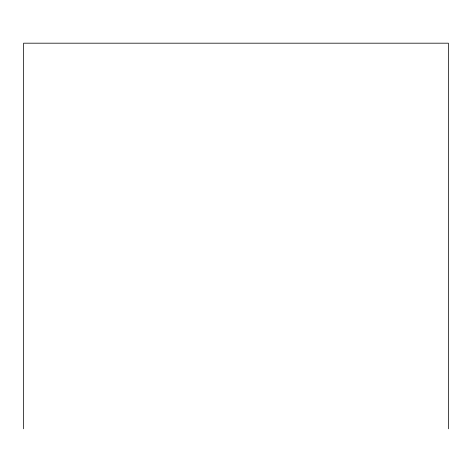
<?xml version="1.0" encoding="UTF-8"?>
<svg xmlns="http://www.w3.org/2000/svg" width="472" height="472" viewBox="0 0 472 472"><rect width="100%" height="100%" fill="white"/><g stroke="black" fill="none" stroke-linecap="round" stroke-linejoin="round"><path stroke-width="0.71" d="M448.4 428.812L448.4 43.188L23.6 43.188L23.6 428.812"/></g></svg>
